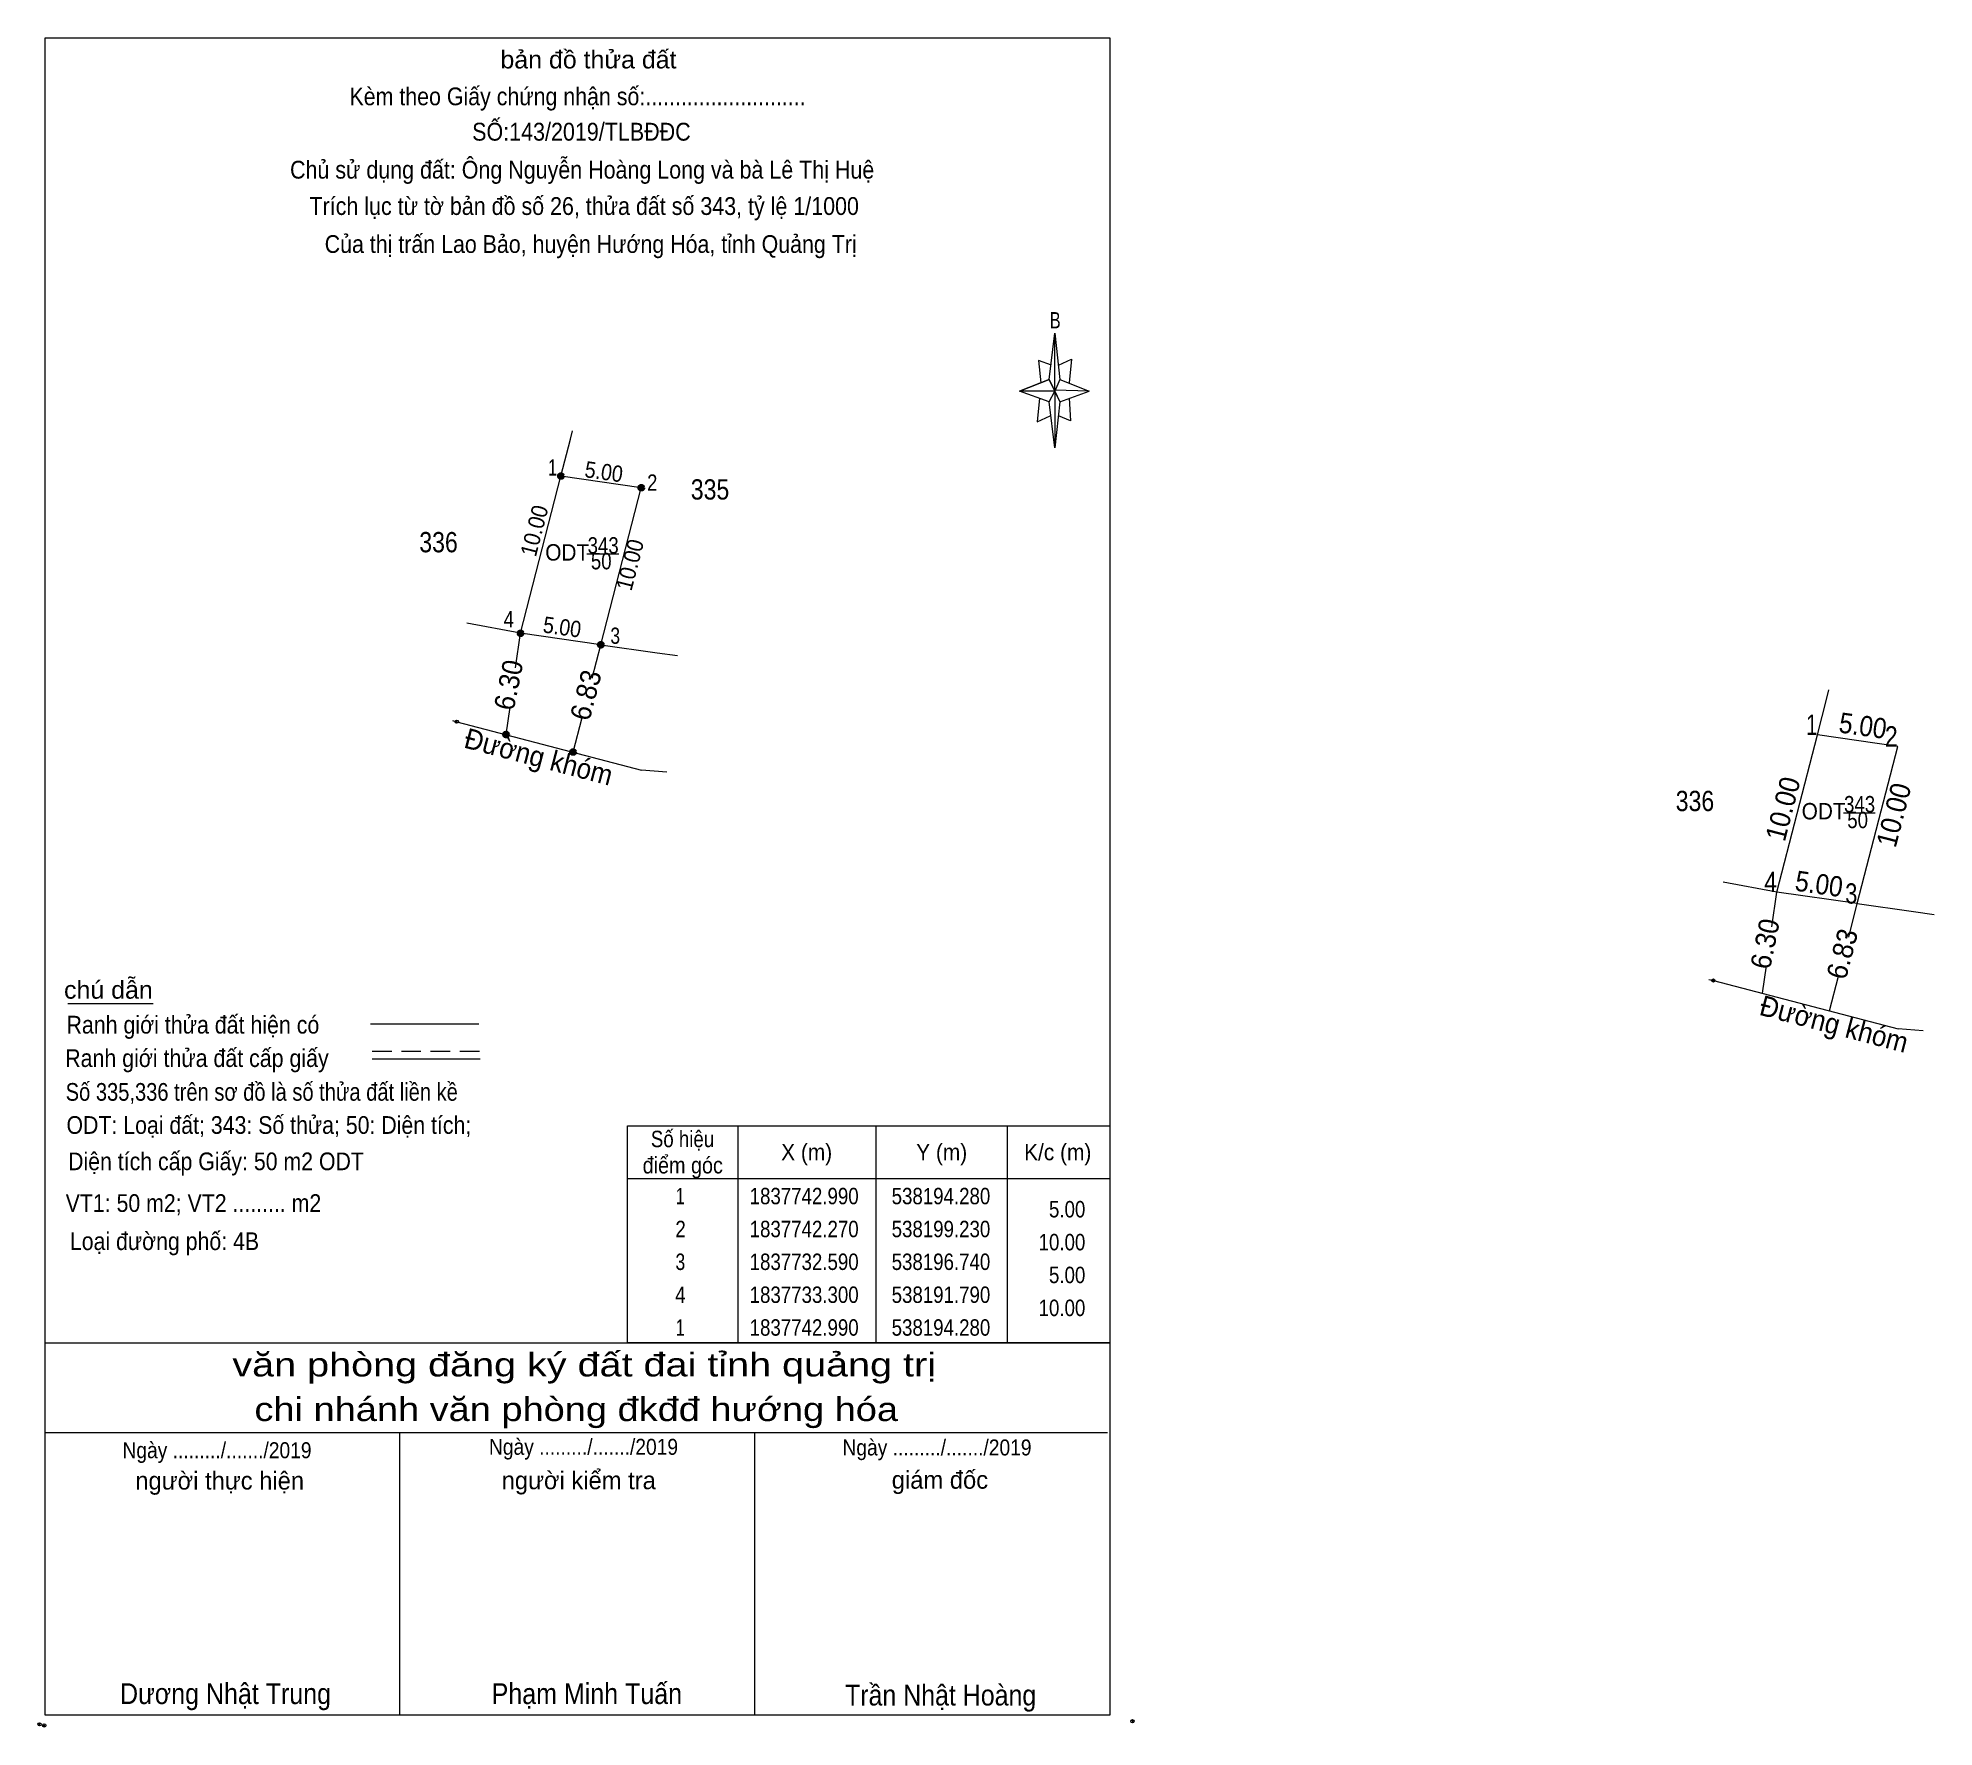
# Model space of a CAD drawing. Header units: metres. Extents: x 538085 to 538201, y 1837682 to 1837786.
import ezdxf
from ezdxf.enums import TextEntityAlignment as Align

# ---------------------------------------------------------------- set-up
doc = ezdxf.new("R2010")
doc.units = ezdxf.units.M
doc.header["$LTSCALE"] = 0.4
doc.header["$PDMODE"] = 32
doc.header["$PDSIZE"] = 0.2
doc.linetypes.add('MEDIUM_DASHED', pattern=[4.5, 3, -1.5])
for name, color, linetype, lineweight in [('17', 7, 'Continuous', 13), ('5', 7, 'Continuous', 13), ('6', 7, 'Continuous', 13), ('63', 7, 'MEDIUM_DASHED', 13), ('7', 7, 'Continuous', 13)]:
    doc.layers.add(name, color=color, linetype=linetype, lineweight=lineweight)

msp = doc.modelspace()

# ---------------------------------------------------------------- hatches: boundary and pattern name
at = {"layer": '63'}
for points in [[(538117.06, 1837758.94, 1), (538116.66, 1837758.94, 1)], [(538122.01, 1837758.22, 1), (538121.61, 1837758.22, 1)], [(538114.57, 1837749.25, 1), (538114.17, 1837749.25, 1)], [(538119.52, 1837748.54, 1), (538119.12, 1837748.54, 1)], [(538113.68, 1837743.01, 1), (538113.28, 1837743.01, 1)], [(538117.81, 1837741.93, 1), (538117.41, 1837741.93, 1)]]:
    msp.add_hatch(color=256, dxfattribs=at).paths.add_polyline_path(points)

# ---------------------------------------------------------------- linework, layer by layer
at = {"layer": '17'}
msp.add_line((538086.47, 1837726.43), (538091.74, 1837726.43), dxfattribs=at)
at = {"layer": '5'}
for p, q in [((538146.94, 1837764.89), (538147.3, 1837767.74)), ((538147.6, 1837764.89), (538149.41, 1837764.16)), ((538146.94, 1837763.51), (538145.11, 1837764.16)), ((538147.6, 1837763.51), (538147.3, 1837760.67)), ((538148.18, 1837763.73), (538148.25, 1837762.35)), ((538148.25, 1837762.35), (538147.52, 1837762.64)), ((538085.07, 1837705.52), (538150.68, 1837705.52)), ((538085.07, 1837699.99), (538150.54, 1837699.99)), ((538085.07, 1837699.99), (538150.54, 1837699.99)), ((538085.07, 1837699.99), (538150.54, 1837699.99)), ((538106.94, 1837682.57), (538106.94, 1837699.99)), ((538128.81, 1837682.57), (538128.81, 1837699.99))]:
    msp.add_line(p, q, dxfattribs=at)
for points in [[(538085.07, 1837785.94), (538150.68, 1837785.94), (538150.68, 1837682.57), (538085.07, 1837682.57)], [(538147.3, 1837767.74), (538147.6, 1837764.89), (538147.3, 1837764.16)], [(538147.3, 1837764.16), (538145.11, 1837764.16), (538146.94, 1837764.89), (538147.6, 1837763.51), (538149.41, 1837764.16), (538147.3, 1837764.24)], [(538147.3, 1837764.16), (538147.3, 1837760.67), (538146.94, 1837763.51)]]:
    msp.add_lwpolyline(points, close=True, dxfattribs=at)
for points in [[(538147.08, 1837765.77), (538146.28, 1837766.06), (538146.43, 1837764.68)], [(538147.52, 1837765.77), (538148.32, 1837766.14), (538148.18, 1837764.68)], [(538147.3, 1837764.16), (538146.94, 1837764.89), (538145.11, 1837764.16)], [(538146.35, 1837763.73), (538146.21, 1837762.27), (538147.01, 1837762.64)], [(538147.3, 1837764.16), (538147.6, 1837763.51), (538149.41, 1837764.16)], [(538150.68, 1837682.57), (538085.07, 1837682.57), (538085.07, 1837699.99)]]:
    msp.add_lwpolyline(points, dxfattribs=at)
for p in [(538084.73, 1837682.01), (538085.02, 1837681.94)]:
    msp.add_point(p, dxfattribs=at)
at = {"layer": '6'}
for p, q in [((538105.13, 1837725.17), (538111.79, 1837725.17)), ((538105.23, 1837723.03), (538111.89, 1837723.03))]:
    msp.add_line(p, q, dxfattribs=at)
at = {"layer": '6', "linetype": 'MEDIUM_DASHED'}
msp.add_line((538105.23, 1837723.49), (538111.94, 1837723.49), dxfattribs=at)
at = {"layer": '6'}
msp.add_point((538152.07, 1837682.2), dxfattribs=at)
at = {"layer": '63', "linetype": 'Continuous'}
for p, q in [((538127.76, 1837718.89), (538127.76, 1837705.52)), ((538136.26, 1837718.89), (538136.26, 1837705.52)), ((538144.36, 1837718.89), (538144.36, 1837705.52)), ((538120.96, 1837715.65), (538150.68, 1837715.65))]:
    msp.add_line(p, q, dxfattribs=at)
msp.add_lwpolyline([(538120.96, 1837718.89), (538150.68, 1837718.89), (538150.68, 1837705.52), (538120.96, 1837705.52)], close=True, dxfattribs=at)
at = {"layer": '63'}
for centre in [(538116.86, 1837758.94), (538121.81, 1837758.22), (538114.37, 1837749.25), (538119.32, 1837748.54), (538113.48, 1837743.01), (538117.61, 1837741.93)]:
    msp.add_circle(centre, 0.2, dxfattribs=at)
at = {"layer": '7'}
for p, q in [((538116.86, 1837758.94), (538117.44, 1837761.21)), ((538117.44, 1837761.21), (538117.57, 1837761.72)), ((538118.46, 1837754.14), (538120.43, 1837754.14)), ((538114.37, 1837749.25), (538111.05, 1837749.87)), ((538114.06, 1837747.11), (538114.37, 1837749.25)), ((538118.79, 1837746.48), (538119.32, 1837748.54)), ((538119.32, 1837748.54), (538122.78, 1837748.05)), ((538122.78, 1837748.05), (538124.05, 1837747.87)), ((538194.28, 1837742.99), (538194.86, 1837745.26)), ((538194.86, 1837745.26), (538194.99, 1837745.77)), ((538110.18, 1837743.87), (538110.45, 1837743.8)), ((538110.45, 1837743.8), (538121.83, 1837740.82)), ((538110.45, 1837743.8), (538121.83, 1837740.82)), ((538113.48, 1837743.01), (538113.72, 1837744.7)), ((538117.61, 1837741.93), (538118.16, 1837744.06)), ((538123.38, 1837740.69), (538121.83, 1837740.82)), ((538195.88, 1837738.19), (538197.85, 1837738.19)), ((538191.79, 1837733.3), (538188.47, 1837733.92)), ((538191.48, 1837731.16), (538191.79, 1837733.3)), ((538196.21, 1837730.53), (538196.74, 1837732.59)), ((538196.74, 1837732.59), (538200.2, 1837732.1)), ((538200.2, 1837732.1), (538201.47, 1837731.92)), ((538190.9, 1837727.06), (538191.14, 1837728.75)), ((538187.6, 1837727.92), (538187.87, 1837727.85)), ((538187.87, 1837727.85), (538199.25, 1837724.87)), ((538187.87, 1837727.85), (538199.25, 1837724.87)), ((538195.03, 1837725.98), (538195.58, 1837728.11)), ((538200.8, 1837724.74), (538199.25, 1837724.87))]:
    msp.add_line(p, q, dxfattribs=at)
for points in [[(538119.32, 1837748.54), (538114.37, 1837749.25), (538116.86, 1837758.94)], [(538119.32, 1837748.54), (538121.81, 1837758.22), (538116.86, 1837758.94)], [(538196.74, 1837732.59), (538191.79, 1837733.3), (538194.28, 1837742.99)], [(538196.74, 1837732.59), (538199.23, 1837742.27), (538194.28, 1837742.99)]]:
    msp.add_lwpolyline(points, dxfattribs=at)
for p in [(538110.45, 1837743.8), (538187.87, 1837727.85)]:
    msp.add_point(p, dxfattribs=at)

# ---------------------------------------------------------------- texts
at = {"layer": '5'}
for s, height, width, p in [('bản đồ thửa đất', 1.094, 1.05, (538118.555, 1837784.06)), ('Kèm theo Giấy chứng nhận số:...........................', 1.094, 0.9, (538117.88, 1837781.79)), ('SỐ:143/2019/TLBĐĐC', 1.1, 0.9, (538118.12, 1837779.61)), ('Chủ sử dụng đất: Ông Nguyễn Hoàng Long và bà Lê Thị Huệ', 1.098, 0.9, (538118.165, 1837777.27)), ('Trích lục từ tờ bản đồ số 26, thửa đất số 343, tỷ lệ 1/1000 ', 1.098, 0.9, (538118.475, 1837775.03)), ('Của thị trấn Lao Bảo, huyện Hướng Hóa, tỉnh Quảng Trị', 1.094, 0.9, (538118.69, 1837772.69)), ('B', 1.004, 0.75, (538147.315, 1837768.04)), ('văn phòng đăng ký đất đai tỉnh quảng trị', 1.458, 1.25, (538118.29, 1837703.45)), ('chi nhánh văn phòng đkđđ hướng hóa', 1.458, 1.2, (538117.8, 1837700.7)), ('Ngày ........./......./2019', 0.9841, 0.9, (538095.665, 1837698.41)), ('Ngày ........./......./2019', 0.9841, 0.9, (538118.25, 1837698.62)), ('Ngày ........./......./2019', 0.9841, 0.9, (538140.03, 1837698.58)), ('Dương Nhật Trung', 1.28, 0.9, (538096.19, 1837683.26)), ('Phạm Minh Tuấn', 1.28, 0.9, (538118.455, 1837683.26)), ('Trần Nhật Hoàng', 1.276, 0.9, (538140.255, 1837683.17))]:
    msp.add_text(s, height=height, dxfattribs=dict(at, width=width)).set_placement(p, align=Align.CENTER)
for s, p in [('người thực hiện', (538095.83, 1837696.48)), ('người kiểm tra', (538117.955, 1837696.5)), ('giám đốc', (538140.21, 1837696.53))]:
    msp.add_text(s, height=1.094, dxfattribs=at).set_placement(p, align=Align.CENTER)
at = {"layer": '6'}
for s, height, width, p in [('chú dẫn', 1.094, 1.05, (538086.24, 1837726.73)), ('Ranh giới thửa đất hiện có ', 1.094, 0.9, (538086.39, 1837724.58)), ('Ranh giới thửa đất cấp giấy', 1.094, 0.9, (538086.31, 1837722.52)), ('Số 335,336 trên sơ đồ là số thửa đất liền kề', 1.09, 0.85, (538086.34, 1837720.44)), ('ODT: Loại đất; 343: Số thửa; 50: Diện tích;', 1.09, 0.9, (538086.39, 1837718.4)), ('Diện tích cấp Giấy: 50 m2 ODT', 1.09, 0.9, (538086.49, 1837716.16)), ('VT1: 50 m2; VT2 ......... m2', 1.09, 0.9, (538086.34, 1837713.59)), ('Loại đường phố: 4B', 1.09, 0.9, (538086.6, 1837711.24))]:
    msp.add_text(s, height=height, dxfattribs=dict(at, width=width)).set_placement(p)
at = {"layer": '63'}
for s, height, width, p in [(' 1', 1, 0.75, (538116.62, 1837758.97)), (' 2', 1, 0.85, (538122.8, 1837758.04)), (' 4', 1, 0.85, (538113.96, 1837749.62)), (' 3', 1, 0.8, (538120.5, 1837748.6)), (' 1', 1.25, 0.75, (538194.28, 1837742.99)), (' 2', 1.25, 0.85, (538199.23, 1837742.27)), (' 4', 1.25, 0.85, (538191.79, 1837733.3)), (' 3', 1.25, 0.8, (538196.74, 1837732.59)), ('5.00', 1.012, 0.85, (538149.17, 1837713.25)), ('10.00', 1.012, 0.85, (538149.17, 1837711.22)), ('5.00', 1.012, 0.85, (538149.17, 1837709.2)), ('10.00', 1.012, 0.85, (538149.17, 1837707.17))]:
    msp.add_text(s, height=height, dxfattribs=dict(at, width=width)).set_placement(p, align=Align.RIGHT)
for s, width, p in [('Số hiệu', 0.85, (538124.35, 1837717.58)), ('điểm góc', 0.9, (538124.365, 1837715.96)), ('X (m)', 0.95, (538132, 1837716.77)), ('Y (m)', 0.95, (538140.32, 1837716.77)), ('K/c (m)', 0.95, (538147.47, 1837716.77)), (' 1', 0.75, (538124.065, 1837714.06)), ('1837742.990', 0.85, (538131.845, 1837714.06)), ('538194.280', 0.85, (538140.275, 1837714.06)), (' 2', 0.85, (538124.07, 1837712.03)), ('1837742.270', 0.85, (538131.845, 1837712.03)), ('538199.230', 0.85, (538140.275, 1837712.03)), (' 3', 0.8, (538124.065, 1837710.01)), ('1837732.590', 0.85, (538131.845, 1837710.01)), ('538196.740', 0.85, (538140.275, 1837710.01)), (' 4', 0.85, (538124.06, 1837707.98)), ('1837733.300', 0.85, (538131.845, 1837707.98)), ('538191.790', 0.85, (538140.275, 1837707.98)), (' 1', 0.75, (538124.065, 1837705.96)), ('1837742.990', 0.85, (538131.845, 1837705.96)), ('538194.280', 0.85, (538140.275, 1837705.96))]:
    msp.add_text(s, height=1.012, dxfattribs=dict(at, width=width)).set_placement(p, align=Align.CENTER)
at = {"layer": '7'}
for s, height, rotation, width, p in [('5.00', 1, 351.879, 0.9, (538119.4344, 1837758.711)), ('10.00', 0.9999, 75.618, 0.95, (538115.7038, 1837755.4458)), ('10.00', 0.9999, 75.618, 0.95, (538121.5938, 1837753.3458)), ('5.00', 1, 351.879, 0.9, (538116.8644, 1837749.141)), ('6.30', 1.25, 78.527, 0.95, (538114.2446, 1837745.9407)), ('6.83', 1.25, 75.496, 0.95, (538118.9938, 1837745.2835)), ('5.00', 1.25, 351.879, 0.9, (538196.9967, 1837742.9393)), ('Đường khóm', 1.25, 345.326, 0.95, (538115.3317, 1837741.0362)), ('10.00', 1.25, 75.618, 0.95, (538192.761, 1837738.2748)), ('10.00', 1.25, 75.618, 0.95, (538199.591, 1837737.8948)), ('5.00', 1.25, 351.879, 0.9, (538194.2967, 1837733.1893)), ('6.30', 1.25, 78.527, 0.95, (538191.6646, 1837729.9907)), ('6.83', 1.25, 75.496, 0.95, (538196.4138, 1837729.3335)), ('Đường khóm', 1.25, 345.326, 0.95, (538195.1517, 1837724.5662))]:
    msp.add_text(s, height=height, rotation=rotation, dxfattribs=dict(at, width=width)).set_placement(p, align=Align.CENTER)
for s, height, width, p in [('335', 1.25, 0.85, (538126.045, 1837757.49)), ('336', 1.25, 0.85, (538109.315, 1837754.24)), ('ODT', 1.01, 0.95, (538117.245, 1837753.73)), ('343', 1.01, 0.85, (538119.46, 1837754.16)), ('50', 1.01, 0.85, (538119.34, 1837753.19)), ('336', 1.25, 0.85, (538186.735, 1837738.29)), ('343', 1.01, 0.85, (538196.88, 1837738.21)), ('ODT', 1.01, 0.95, (538194.665, 1837737.78)), ('50', 1.01, 0.85, (538196.76, 1837737.24))]:
    msp.add_text(s, height=height, dxfattribs=dict(at, width=width)).set_placement(p, align=Align.CENTER)

doc.saveas('drawing.dxf')
